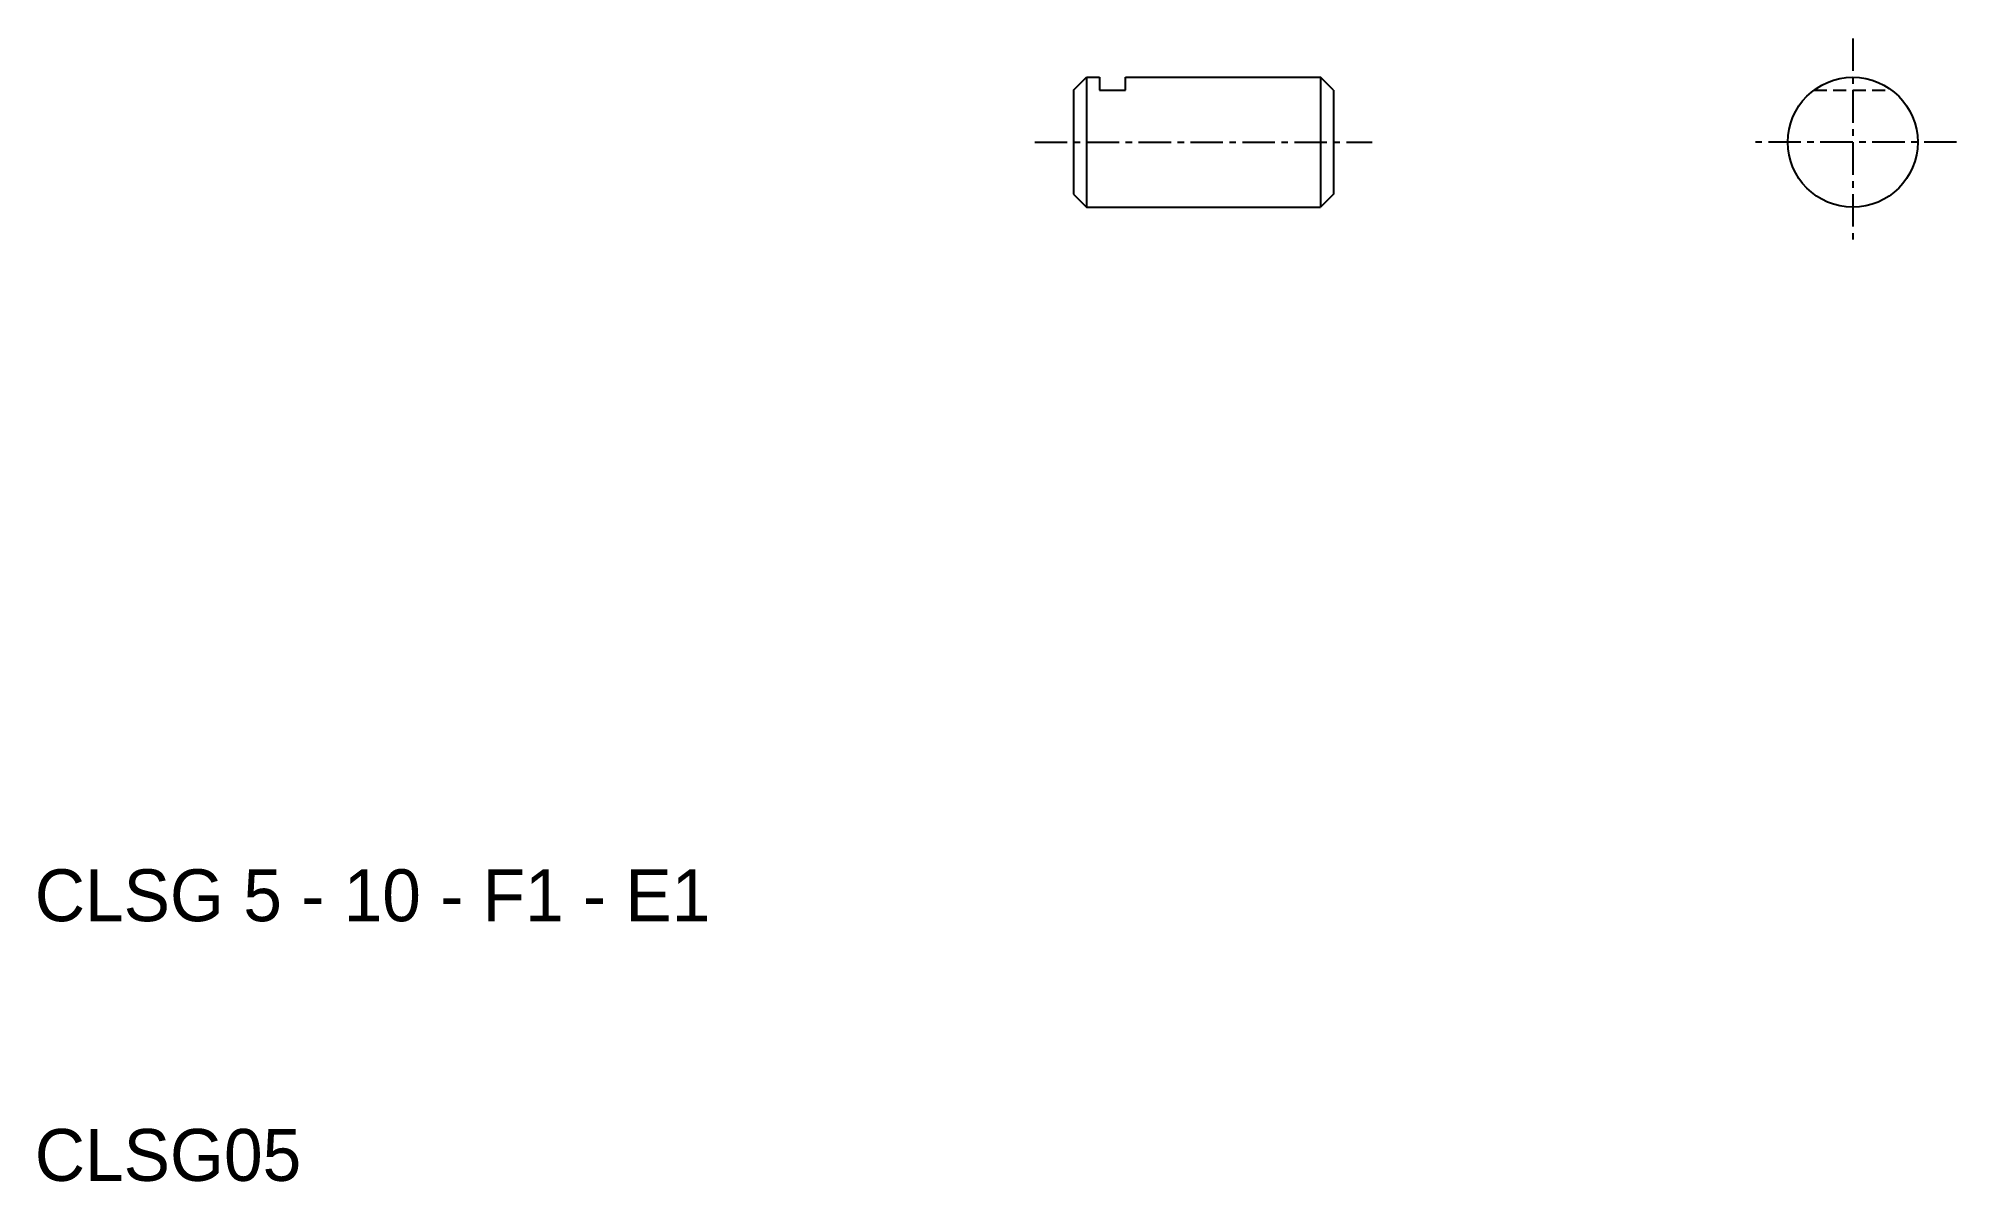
# Model space of a CAD drawing. Extents: x -43.9 to 30, y 164 to 208.1.
import ezdxf

# ---------------------------------------------------------------- set-up
doc = ezdxf.new("R2010")
doc.units = 0
doc.linetypes.add('CENTER', pattern=[2, 1.25, -0.25, 0.25, -0.25])
doc.linetypes.add('DASHED', pattern=[0.75, 0.5, -0.25])
doc.layers.get('0').update_dxf_attribs({"linetype": 'CONTINUOUS'})
doc.layers.add('CENTER', color=1, linetype='CENTER')

msp = doc.modelspace()

# ---------------------------------------------------------------- linework, layer by layer
at = {"color": 7, "linetype": 'CONTINUOUS'}
for p, q in [((-4.017, 206.06), (-3.517, 206.56)), ((-3.517, 206.56), (-3.517, 201.56)), ((-3.517, 206.56), (-3.017, 206.56)), ((-3.017, 206.56), (-3.017, 206.06)), ((-2.017, 206.56), (5.483, 206.56)), ((-2.017, 206.06), (-2.017, 206.56)), ((5.483, 206.56), (5.483, 201.56)), ((5.983, 206.06), (5.483, 206.56)), ((-4.017, 206.06), (-4.017, 202.06)), ((-3.017, 206.06), (-2.017, 206.06)), ((5.983, 206.06), (5.983, 202.06)), ((-4.017, 202.06), (-3.517, 201.56)), ((5.983, 202.06), (5.483, 201.56)), ((-3.517, 201.56), (5.483, 201.56))]:
    msp.add_line(p, q, dxfattribs=at)
at = {"color": 3, "linetype": 'DASHED'}
msp.add_line((24.483, 206.06), (27.483, 206.06), dxfattribs=at)
at = {"color": 7, "linetype": 'CONTINUOUS'}
msp.add_circle((25.983, 204.06), 2.5, dxfattribs=at)
at = {"layer": 'CENTER', "color": 1, "linetype": 'CENTER'}
for p, q in [((25.983, 208.06), (25.983, 200.06)), ((-5.517, 204.06), (7.483, 204.06)), ((29.983, 204.06), (21.983, 204.06))]:
    msp.add_line(p, q, dxfattribs=at)

# ---------------------------------------------------------------- texts
at = {"color": 7, "linetype": 'CONTINUOUS'}
for s, p in [('CLSG 5 - 10 - F1 - E1', (-44.017, 174.06)), ('CLSG05', (-44.017, 164.06))]:
    msp.add_text(s, height=2, dxfattribs=at).set_placement(p)

doc.saveas('drawing.dxf')
